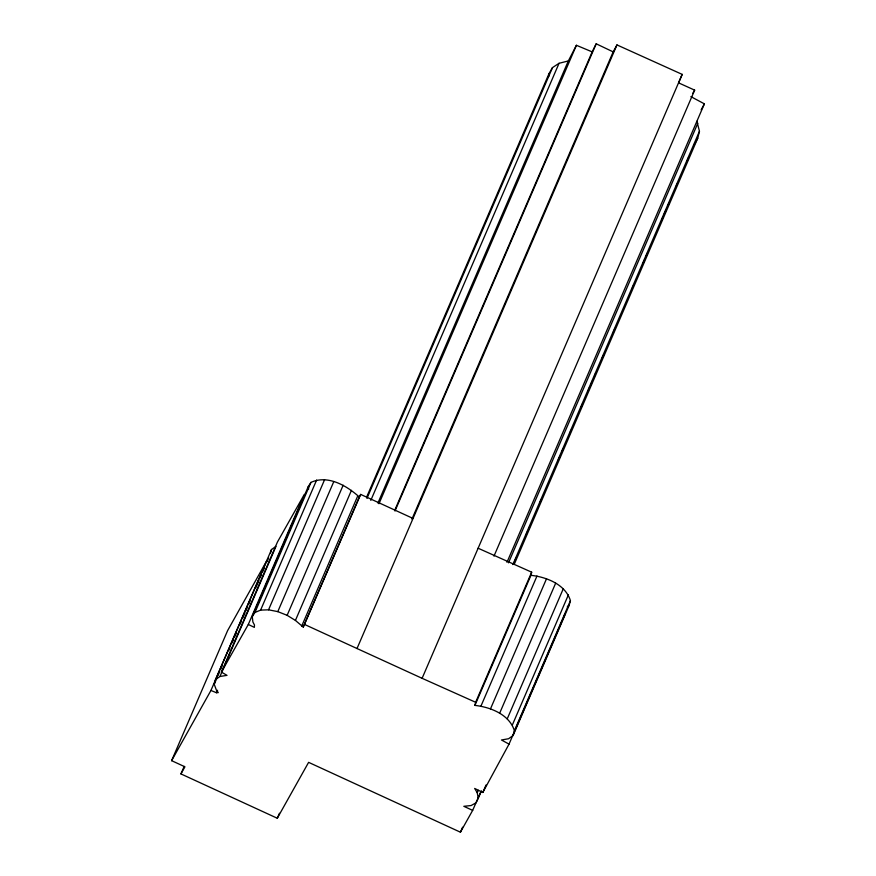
<?xml version="1.0" encoding="UTF-8"?>
<svg xmlns="http://www.w3.org/2000/svg" width="876" height="876" viewBox="0 0 876 876"><rect width="100%" height="100%" fill="white"/><g stroke="black" fill="none" stroke-linecap="round" stroke-linejoin="round"><path stroke-width="1.31" d="M548.967 76.026L549.022 73.595L552.482 67.605L559.052 63.291L568.327 60.948L576.408 45.289L592.165 51.881L596.195 43.8L613.167 51.881L616.967 44.917L682.185 74.383L422.101 678.309L475.635 702.278L474.923 705.399C490.516 707.129 509.361 714.477 514.409 730.704L513.095 735.512L508.595 738.731L501.466 739.99L509.033 744.129L482.807 792.473L474.672 788.444L477.256 792.769L478.241 798.343L476.084 802.777L471.091 805.548L463.82 806.303L472.657 810.377L480.935 791.521M474.923 705.399L530.944 575.313L531.655 572.181L478.121 548.223M514.365 564.034L697.734 138.244L699.464 131.258L696.891 121.26M472.657 810.377L460.426 832.2L308.615 762.35L277.287 818.25L180.938 773.913L184.924 766.796L171.608 760.664L210.941 690.463L216.471 692.741L218.288 692.609L216.317 689.938L214.237 684.276L215.496 679.59L271.527 549.493L275.984 546.394L219.953 676.48L215.496 679.59M270.575 553.019L271.527 549.493M513.095 735.512L569.126 605.425L570.429 600.618C565.392 584.38 546.536 577.032 530.944 575.313M171.608 760.664L227.629 630.567L266.972 560.377L210.941 690.463M214.237 684.276L216.93 678.024M218.004 675.516L219.624 671.761M220.697 669.264L222.318 665.508M228.778 650.507L229.862 647.999M232.009 642.995L233.629 639.239M234.702 636.742L236.323 632.987M240.09 624.238L241.174 621.73M242.783 617.974L244.941 612.981M246.025 610.473L247.634 606.718M248.707 604.221L250.328 600.465M255.715 587.96L258.946 580.449M260.03 577.952L261.639 574.196M262.723 571.7L264.333 567.944M267.027 561.691L268.647 557.935M221.42 672.1L277.451 542.014L304.333 494.371L248.302 624.468L221.42 672.1L227.004 675.352L219.953 676.48M180.938 773.913L184.168 766.412M216.471 692.741L217.555 690.244M248.302 624.468L254.347 627.369L254.467 624.971L252.901 622.015L252.255 616.627L308.286 486.53L310.958 482.391C327.92 474.573 346.841 485.753 359.269 496.977L360.693 494.414L413.034 518.439M252.255 616.627L254.938 612.477L310.958 482.391M254.938 612.477L260.599 610.112L316.63 480.026M260.599 610.112L268.549 609.816L324.58 479.73M268.549 609.816L277.791 611.623L333.811 481.537M360.693 494.414L303.249 627.063L295.42 620.427L287.131 615.324L343.151 485.227M295.42 620.427L351.44 490.341M301.607 626.318L357.627 496.221M303.249 627.063L359.269 496.977M366.726 496.878L549.022 73.595M366.945 498.422L552.482 67.605M370.811 500.382L559.052 63.291M377.917 503.065L568.327 60.948M378.969 503.733L576.408 45.289M394.726 510.325L592.165 51.881M394.977 511.036L596.195 43.8M277.287 818.25L279.444 813.246M411.939 519.118L613.167 51.881M422.101 678.309L357.014 648.525L616.967 44.917M493.976 556.129L694.657 90.14L678.582 82.859L682.185 74.383M506.963 562.304L704.392 103.861L690.879 96.623M508.496 562.83L697.822 123.22M512.843 564.582L699.464 131.258M514.42 561.954L516.041 558.187M525.786 535.586L527.407 531.809M528.491 529.301L530.111 525.534M539.846 502.923L541.467 499.156M558.242 460.218L559.863 456.451M562.02 451.425L563.104 448.917M569.597 433.839L571.218 430.072M580.952 407.471L582.584 403.705M587.993 391.145L589.614 387.367M590.698 384.86L592.318 381.093M594.476 376.067L595.56 373.559M602.053 358.481L603.673 354.714M613.408 332.103L615.04 328.336M631.804 289.398L633.425 285.631M643.159 263.03L644.791 259.263M645.864 256.745L647.495 252.978M661.555 220.325L663.176 216.558M664.26 214.04L665.88 210.273M668.049 205.247L669.133 202.739M675.615 187.661L677.247 183.894M686.981 161.293L688.602 157.516M694.011 144.956L697.734 138.244M475.635 702.278L531.655 572.181M480.957 706.1L536.988 576.014M490.505 708.837L546.525 578.751M499.638 713.272L555.658 583.175M507.237 718.857L563.268 588.771M460.426 832.2L462.583 827.196M477.256 792.769L478.34 790.272M478.241 798.343L481.471 790.831M482.807 792.473L486.038 784.973M512.372 724.923L568.393 594.837M514.409 730.704L570.429 600.618M509.033 744.129L565.064 614.043L563.783 616.397M701.15 109.796L704.392 103.861M692.763 93.382L694.657 90.14M567.32 606.707L569.126 605.425M277.791 611.623L287.131 615.324M304.662 624.5L357.014 648.525M308.286 486.53L308.604 489.224"/></g></svg>
